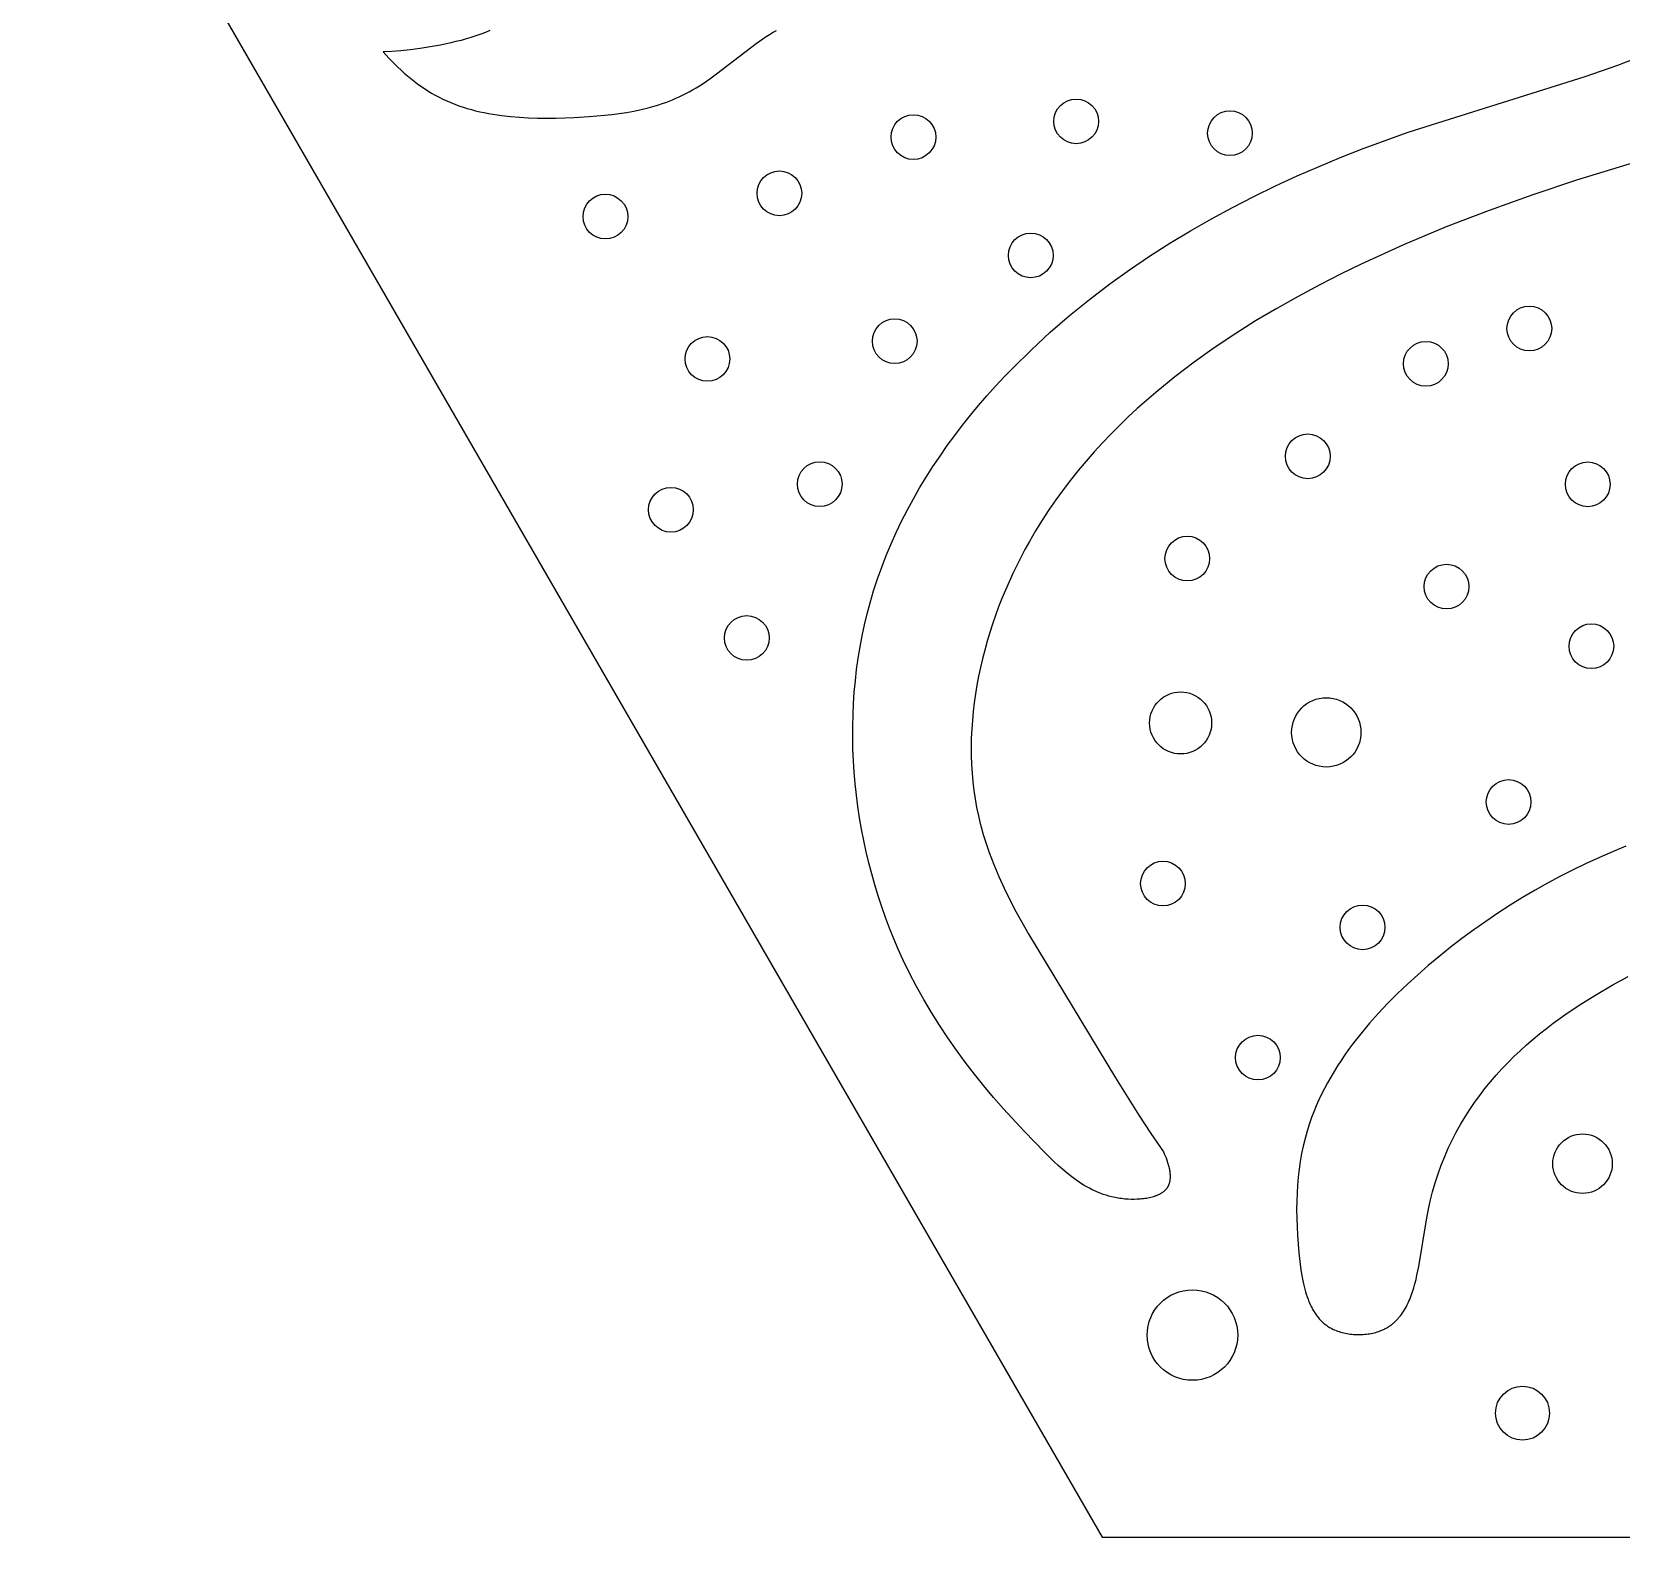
# Model space of a CAD drawing. Extents: x 158 to 281, y 154 to 261.
# Drawn here: x 157.88 to 203.53, y 154.34 to 197.58 of the extents above; entities that cross this region are included whole.
import ezdxf

# ---------------------------------------------------------------- set-up
doc = ezdxf.new("R2010")
doc.units = 0
doc.layers.add('LAYER_01', color=1, linetype='CONTINUOUS')

msp = doc.modelspace()

# ---------------------------------------------------------------- linework, layer by layer
at = {"layer": 'LAYER_01'}
msp.add_lwpolyline([(157.879, 207.584), (188.622, 154.337), (250.106, 154.337), (280.848, 207.584), (250.106, 260.831), (188.622, 260.831)], close=True, dxfattribs=at)
for points in [[(171.037, 197.611), (170.906, 197.558), (170.772, 197.507), (170.634, 197.459), (170.494, 197.413), (170.352, 197.37), (170.208, 197.33), (170.062, 197.292), (169.915, 197.257), (169.62, 197.194), (169.325, 197.14), (169.034, 197.095), (168.75, 197.058), (168.477, 197.03), (168.216, 197.009), (167.973, 196.996), (168.137, 196.816), (168.221, 196.728), (168.307, 196.641), (168.395, 196.556), (168.484, 196.473), (168.575, 196.391), (168.668, 196.311), (168.762, 196.233), (168.858, 196.158), (168.955, 196.084), (169.054, 196.013), (169.154, 195.945), (169.256, 195.88), (169.359, 195.817), (169.464, 195.758), (169.575, 195.699), (169.686, 195.643), (169.8, 195.591), (169.915, 195.542), (170.03, 195.496), (170.148, 195.453), (170.266, 195.413), (170.386, 195.376), (170.506, 195.342), (170.628, 195.31), (170.75, 195.281), (170.874, 195.254), (170.998, 195.23), (171.123, 195.208), (171.249, 195.188), (171.376, 195.17), (171.631, 195.142), (171.888, 195.12), (172.147, 195.106), (172.408, 195.098), (172.669, 195.096), (172.931, 195.098), (173.455, 195.115), (173.891, 195.14), (174.324, 195.177), (174.539, 195.201), (174.752, 195.229), (174.963, 195.262), (175.172, 195.3), (175.38, 195.344), (175.585, 195.394), (175.788, 195.451), (175.888, 195.482), (175.988, 195.515), (176.087, 195.549), (176.185, 195.586), (176.283, 195.624), (176.379, 195.665), (176.475, 195.708), (176.57, 195.753), (176.665, 195.8), (176.758, 195.849), (176.86, 195.906), (176.961, 195.966), (177.06, 196.028), (177.159, 196.093), (177.355, 196.227), (177.548, 196.367), (178.685, 197.24), (178.876, 197.374), (178.973, 197.438), (179.07, 197.5), (179.168, 197.56), (179.266, 197.617)], [(206.049, 194.474), (202.249, 193.314), (200.987, 192.892), (199.737, 192.445), (198.499, 191.969), (197.275, 191.457), (196.065, 190.905), (195.465, 190.613), (194.869, 190.308), (194.249, 189.976), (193.635, 189.63), (193.028, 189.269), (192.43, 188.892), (191.843, 188.5), (191.268, 188.09), (190.706, 187.663), (190.159, 187.218), (189.892, 186.988), (189.63, 186.754), (189.372, 186.515), (189.119, 186.271), (188.871, 186.022), (188.628, 185.768), (188.39, 185.509), (188.158, 185.245), (187.932, 184.975), (187.712, 184.701), (187.498, 184.42), (187.291, 184.134), (187.09, 183.843), (186.896, 183.546), (186.71, 183.243), (186.53, 182.934), (186.405, 182.709), (186.284, 182.48), (186.168, 182.249), (186.055, 182.015), (185.947, 181.778), (185.843, 181.539), (185.744, 181.299), (185.649, 181.056), (185.559, 180.811), (185.474, 180.565), (185.394, 180.318), (185.32, 180.069), (185.25, 179.819), (185.185, 179.568), (185.126, 179.316), (185.073, 179.063), (185.025, 178.81), (184.983, 178.556), (184.947, 178.303), (184.917, 178.049), (184.893, 177.795), (184.876, 177.542), (184.864, 177.289), (184.859, 177.036), (184.861, 176.785), (184.869, 176.534), (184.884, 176.284), (184.907, 176.035), (184.936, 175.788), (184.972, 175.543), (185.015, 175.299), (185.066, 175.057), (185.109, 174.878), (185.155, 174.7), (185.206, 174.524), (185.26, 174.348), (185.318, 174.173), (185.379, 174), (185.443, 173.827), (185.51, 173.655), (185.654, 173.314), (185.809, 172.976), (185.973, 172.64), (186.145, 172.308), (186.511, 171.649), (189.008, 167.532), (189.678, 166.461), (190.024, 165.932), (190.38, 165.408), (190.407, 165.351), (190.433, 165.292), (190.457, 165.23), (190.481, 165.167), (190.502, 165.103), (190.512, 165.07), (190.521, 165.037), (190.53, 165.005), (190.538, 164.972), (190.545, 164.939), (190.552, 164.906), (190.557, 164.873), (190.562, 164.841), (190.566, 164.808), (190.57, 164.776), (190.572, 164.744), (190.573, 164.713), (190.573, 164.682), (190.573, 164.666), (190.572, 164.651), (190.571, 164.636), (190.57, 164.621), (190.568, 164.606), (190.566, 164.592), (190.564, 164.577), (190.562, 164.563), (190.559, 164.548), (190.556, 164.534), (190.553, 164.521), (190.549, 164.507), (190.545, 164.493), (190.541, 164.48), (190.536, 164.467), (190.531, 164.454), (190.526, 164.441), (190.52, 164.429), (190.516, 164.421), (190.512, 164.414), (190.508, 164.407), (190.504, 164.399), (190.5, 164.392), (190.495, 164.385), (190.491, 164.378), (190.486, 164.371), (190.481, 164.364), (190.476, 164.357), (190.471, 164.351), (190.466, 164.344), (190.456, 164.331), (190.444, 164.319), (190.433, 164.306), (190.421, 164.294), (190.408, 164.283), (190.395, 164.271), (190.382, 164.26), (190.368, 164.249), (190.353, 164.239), (190.339, 164.229), (190.324, 164.219), (190.308, 164.209), (190.292, 164.2), (190.276, 164.191), (190.26, 164.183), (190.243, 164.174), (190.226, 164.166), (190.208, 164.158), (190.19, 164.151), (190.172, 164.144), (190.154, 164.137), (190.135, 164.13), (190.097, 164.117), (190.058, 164.106), (190.018, 164.095), (189.977, 164.086), (189.936, 164.077), (189.894, 164.069), (189.851, 164.063), (189.808, 164.057), (189.764, 164.052), (189.72, 164.048), (189.676, 164.045), (189.631, 164.043), (189.542, 164.04), (189.454, 164.041), (189.366, 164.044), (189.318, 164.048), (189.27, 164.051), (189.222, 164.056), (189.176, 164.062), (189.129, 164.068), (189.083, 164.075), (189.038, 164.083), (188.993, 164.091), (188.948, 164.101), (188.904, 164.111), (188.817, 164.133), (188.732, 164.158), (188.649, 164.185), (188.567, 164.215), (188.486, 164.248), (188.408, 164.282), (188.33, 164.319), (188.254, 164.358), (188.179, 164.399), (188.106, 164.442), (188.033, 164.487), (187.962, 164.534), (187.892, 164.582), (187.823, 164.632), (187.755, 164.683), (187.621, 164.789), (187.49, 164.9), (187.362, 165.014), (187.236, 165.132), (186.989, 165.373), (186.378, 165.997), (185.789, 166.639), (185.504, 166.967), (185.225, 167.299), (184.954, 167.637), (184.69, 167.98), (184.435, 168.328), (184.187, 168.682), (183.948, 169.041), (183.719, 169.407), (183.498, 169.778), (183.288, 170.156), (183.088, 170.54), (182.899, 170.931), (182.765, 171.227), (182.637, 171.527), (182.515, 171.829), (182.4, 172.135), (182.291, 172.444), (182.189, 172.756), (182.093, 173.07), (182.003, 173.387), (181.92, 173.706), (181.844, 174.027), (181.774, 174.349), (181.712, 174.673), (181.656, 174.999), (181.606, 175.326), (181.564, 175.653), (181.529, 175.982), (181.5, 176.311), (181.479, 176.64), (181.465, 176.97), (181.458, 177.299), (181.458, 177.628), (181.466, 177.957), (181.481, 178.285), (181.503, 178.612), (181.533, 178.938), (181.57, 179.263), (181.615, 179.587), (181.668, 179.908), (181.728, 180.228), (181.796, 180.546), (181.871, 180.862), (181.955, 181.175), (182.057, 181.52), (182.169, 181.862), (182.29, 182.201), (182.42, 182.537), (182.559, 182.868), (182.707, 183.197), (182.863, 183.521), (183.028, 183.842), (183.2, 184.16), (183.38, 184.473), (183.568, 184.783), (183.763, 185.089), (183.965, 185.391), (184.173, 185.689), (184.389, 185.984), (184.611, 186.274), (184.839, 186.56), (185.073, 186.842), (185.312, 187.12), (185.557, 187.394), (185.807, 187.663), (186.063, 187.928), (186.588, 188.445), (187.13, 188.945), (187.687, 189.427), (188.259, 189.89), (188.842, 190.334), (189.409, 190.741), (189.985, 191.131), (190.57, 191.505), (191.162, 191.863), (191.761, 192.206), (192.367, 192.533), (192.98, 192.847), (193.599, 193.147), (194.222, 193.434), (194.851, 193.709), (195.484, 193.971), (196.122, 194.222), (197.406, 194.692), (202.494, 196.295), (203.437, 196.621), (203.905, 196.797)], [(203.665, 174.182), (203.283, 174.025), (202.904, 173.86), (202.527, 173.688), (202.154, 173.507), (201.784, 173.319), (201.417, 173.122), (201.054, 172.918), (200.694, 172.706), (200.338, 172.487), (199.986, 172.259), (199.638, 172.024), (199.294, 171.782), (198.954, 171.531), (198.618, 171.273), (198.287, 171.008), (197.983, 170.754), (197.684, 170.493), (197.391, 170.226), (197.105, 169.953), (196.826, 169.674), (196.557, 169.388), (196.298, 169.097), (196.049, 168.799), (195.813, 168.496), (195.7, 168.342), (195.589, 168.187), (195.483, 168.031), (195.38, 167.872), (195.281, 167.713), (195.185, 167.552), (195.094, 167.39), (195.006, 167.226), (194.923, 167.061), (194.845, 166.895), (194.77, 166.728), (194.701, 166.559), (194.636, 166.388), (194.576, 166.217), (194.508, 166.004), (194.449, 165.79), (194.396, 165.573), (194.35, 165.354), (194.311, 165.132), (194.279, 164.908), (194.253, 164.682), (194.233, 164.452), (194.219, 164.22), (194.211, 163.985), (194.208, 163.746), (194.211, 163.505), (194.22, 163.26), (194.233, 163.012), (194.273, 162.505), (194.309, 162.18), (194.331, 162.018), (194.357, 161.856), (194.387, 161.697), (194.404, 161.619), (194.422, 161.541), (194.441, 161.465), (194.462, 161.389), (194.485, 161.315), (194.509, 161.242), (194.535, 161.17), (194.562, 161.101), (194.592, 161.032), (194.607, 160.999), (194.623, 160.966), (194.64, 160.933), (194.657, 160.901), (194.674, 160.869), (194.692, 160.838), (194.711, 160.808), (194.73, 160.778), (194.749, 160.748), (194.77, 160.72), (194.791, 160.691), (194.812, 160.664), (194.834, 160.637), (194.857, 160.61), (194.88, 160.584), (194.904, 160.559), (194.928, 160.535), (194.954, 160.511), (194.979, 160.488), (195.006, 160.466), (195.033, 160.444), (195.061, 160.423), (195.09, 160.403), (195.119, 160.384), (195.149, 160.365), (195.18, 160.347), (195.199, 160.337), (195.218, 160.327), (195.258, 160.307), (195.298, 160.289), (195.34, 160.272), (195.382, 160.256), (195.425, 160.242), (195.469, 160.228), (195.513, 160.216), (195.558, 160.205), (195.604, 160.195), (195.649, 160.186), (195.696, 160.178), (195.742, 160.172), (195.789, 160.167), (195.836, 160.162), (195.884, 160.159), (195.931, 160.157), (195.978, 160.157), (196.026, 160.157), (196.073, 160.158), (196.12, 160.161), (196.166, 160.165), (196.212, 160.169), (196.258, 160.175), (196.304, 160.182), (196.349, 160.19), (196.393, 160.199), (196.437, 160.209), (196.48, 160.221), (196.522, 160.233), (196.564, 160.246), (196.604, 160.261), (196.63, 160.271), (196.655, 160.281), (196.68, 160.292), (196.705, 160.303), (196.729, 160.315), (196.753, 160.327), (196.777, 160.34), (196.8, 160.353), (196.822, 160.366), (196.845, 160.38), (196.867, 160.394), (196.888, 160.409), (196.909, 160.424), (196.93, 160.439), (196.951, 160.455), (196.971, 160.471), (196.991, 160.488), (197.01, 160.505), (197.029, 160.522), (197.048, 160.54), (197.067, 160.558), (197.085, 160.576), (197.103, 160.595), (197.12, 160.614), (197.137, 160.634), (197.154, 160.654), (197.187, 160.694), (197.218, 160.736), (197.249, 160.779), (197.278, 160.824), (197.306, 160.87), (197.334, 160.917), (197.36, 160.965), (197.385, 161.014), (197.409, 161.064), (197.432, 161.115), (197.455, 161.168), (197.476, 161.221), (197.497, 161.275), (197.536, 161.387), (197.572, 161.501), (197.605, 161.619), (197.636, 161.74), (197.664, 161.863), (197.716, 162.117), (197.935, 163.449), (197.985, 163.714), (198.046, 163.988), (198.114, 164.256), (198.189, 164.518), (198.272, 164.774), (198.363, 165.024), (198.46, 165.269), (198.564, 165.507), (198.674, 165.741), (198.791, 165.968), (198.914, 166.19), (199.043, 166.407), (199.178, 166.619), (199.319, 166.826), (199.465, 167.028), (199.616, 167.224), (199.773, 167.417), (199.934, 167.604), (200.101, 167.787), (200.271, 167.965), (200.446, 168.14), (200.626, 168.31), (200.809, 168.475), (200.996, 168.637), (201.186, 168.795), (201.38, 168.949), (201.578, 169.099), (201.778, 169.246), (201.981, 169.389), (202.396, 169.665), (202.819, 169.929), (203.271, 170.192), (203.731, 170.441)]]:
    msp.add_lwpolyline(points, dxfattribs=at)
for centre, radius in [((187.875, 195.003), 0.642), ((183.202, 194.55), 0.642), ((192.292, 194.663), 0.642), ((179.351, 192.936), 0.642), ((174.356, 192.269), 0.642), ((186.572, 191.152), 0.642), ((200.89, 189.053), 0.642), ((182.664, 188.689), 0.642), ((177.284, 188.179), 0.642), ((197.918, 188.039), 0.642), ((194.527, 185.382), 0.642), ((180.511, 184.583), 0.642), ((202.568, 184.578), 0.642), ((176.235, 183.847), 0.642), ((191.066, 182.446), 0.642), ((198.512, 181.641), 0.642), ((178.416, 180.165), 0.642), ((202.673, 179.928), 0.642), ((190.875, 177.724), 0.891), ((195.059, 177.453), 0.995), ((200.295, 175.454), 0.642), ((190.367, 173.111), 0.642), ((196.1, 171.853), 0.642), ((193.094, 168.112), 0.642), ((202.419, 165.065), 0.854), ((191.214, 160.143), 1.3), ((200.695, 157.9), 0.775)]:
    msp.add_circle(centre, radius, dxfattribs=at)

doc.saveas('drawing.dxf')
